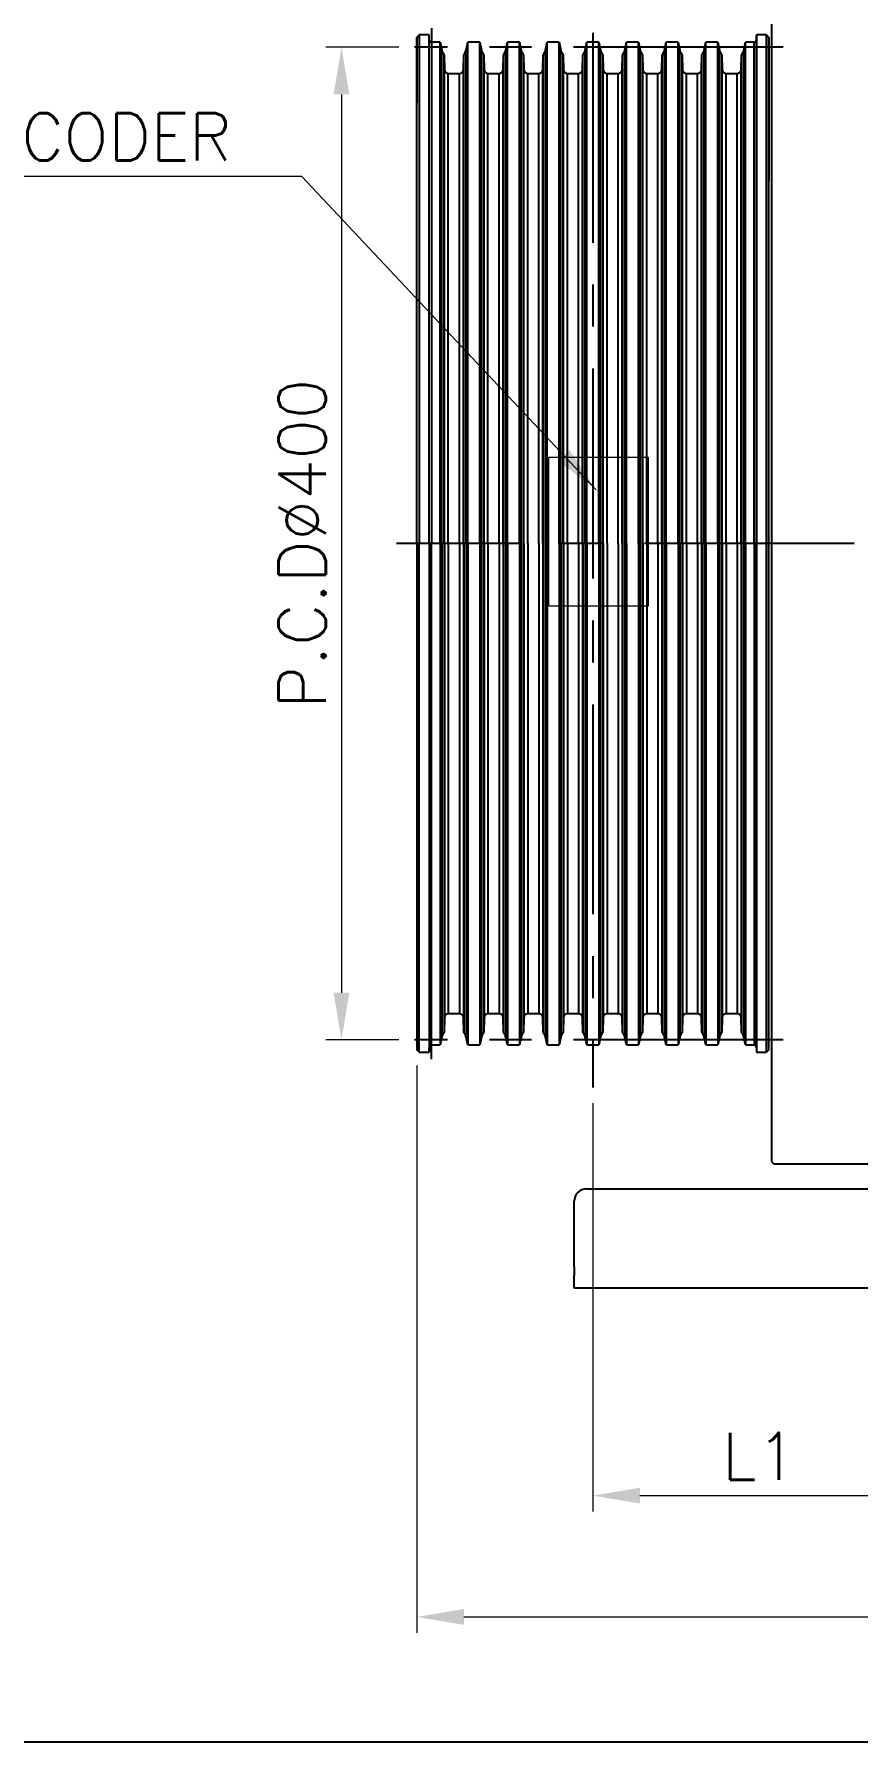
# Model space of a CAD drawing. Extents: x 4154 to 4364, y 2392 to 2546.
# Drawn here: x 4241 to 4267.2, y 2392.4 to 2446.7 of the extents above; entities that cross this region are included whole.
import ezdxf

# ---------------------------------------------------------------- set-up
doc = ezdxf.new("R2010")
doc.units = 0
doc.header["$LTSCALE"] = 1.5
doc.header["$MEASUREMENT"] = 0
doc.header["$PDSIZE"] = -1
for name, pattern in [('CENTER', [10.16, 6.35, -1.27, 1.27, -1.27]), ('CENTER2', [6.5, 5, -0.5, 0.5, -0.5]), ('PHANTOM', [7.5, 5, -0.5, 0.5, -0.5, 0.5, -0.5])]:
    doc.linetypes.add(name, pattern=pattern)
doc.layers.get('0').update_dxf_attribs({"color": 2})
for name, color, linetype in [('1', 7, 'Continuous'), ('D', 2, 'Continuous'), ('SL', 7, 'Continuous')]:
    doc.layers.add(name, color=color, linetype=linetype)
doc.styles.add('KWHS', font='ROMANS', dxfattribs={"bigfont": 'GHS'})
doc.styles.get("Standard").update_dxf_attribs({"font": 'romans.shx', "width": 0.9})
doc.dimstyles.get("Standard").update_dxf_attribs({"dimtxt": 0.18, "dimasz": 0.18, "dimexe": 0.18, "dimexo": 0.0625, "dimgap": 0.09, "dimtad": 0, "dimtih": 1, "dimtoh": 1, "dimdec": 4, "dimzin": 0, "dimdsep": 46, "dimtxsty": 'Standard', "dimcen": 0.09, "dimadec": 0, "dimazin": 0, "dimtfac": 1, "dimtdec": 4, "dimtofl": 0, "dimtmove": 0, "dimatfit": 0, "dimfxl": 1, "dimtolj": 1, "dimtzin": 0, "dimarcsym": 0})

# ---------------------------------------------------------------- blocks, each defined once
blk = doc.blocks.new('*D65')
at = {"layer": '1', "color": 1, "linetype": 'Continuous', "lineweight": 0}
for p, q in [((4252.642, 2446.248), (4250.318, 2446.248)), ((4250.818, 2444.748), (4250.818, 2416.211)), ((4252.642, 2414.711), (4250.318, 2414.711))]:
    blk.add_line(p, q, dxfattribs=at)
at = {"layer": '1', "color": 1, "linetype": 'Continuous'}
for points in [[(4250.568, 2444.748), (4251.068, 2444.748), (4250.818, 2446.248)], [(4250.568, 2416.211), (4251.068, 2416.211), (4250.818, 2414.711)]]:
    blk.add_solid(points, dxfattribs=at)
at = {"layer": 'Defpoints', "color": 0, "linetype": 'Continuous'}
for p in [(4253.142, 2446.248), (4250.818, 2414.711), (4253.142, 2414.711)]:
    blk.add_point(p, dxfattribs=at)
at = {"layer": '1', "color": 1, "linetype": 'Continuous', "insert": (4249.568, 2430.48), "char_height": 1.5, "attachment_point": 5, "rotation": 90, "style": 'KWHS'}
blk.add_mtext('\\A1;P.C.D%%C400', dxfattribs=at)
blk = doc.blocks.new('*D66')
at = {"layer": '1', "color": 1, "linetype": 'Continuous', "lineweight": 0}
for p, q in [((4258.808, 2412.701), (4258.808, 2399.731)), ((4269.412, 2405.239), (4269.412, 2399.731)), ((4260.308, 2400.231), (4267.912, 2400.231))]:
    blk.add_line(p, q, dxfattribs=at)
at = {"layer": '1', "color": 1, "linetype": 'Continuous'}
for points in [[(4260.308, 2400.481), (4260.308, 2399.981), (4258.808, 2400.231)], [(4267.912, 2400.481), (4267.912, 2399.981), (4269.412, 2400.231)]]:
    blk.add_solid(points, dxfattribs=at)
at = {"layer": 'Defpoints', "color": 0, "linetype": 'Continuous'}
for p in [(4258.808, 2413.201), (4269.412, 2405.739), (4269.412, 2400.231)]:
    blk.add_point(p, dxfattribs=at)
at = {"layer": '1', "color": 1, "linetype": 'Continuous', "insert": (4264.11, 2401.481), "char_height": 1.5, "attachment_point": 5, "style": 'KWHS'}
blk.add_mtext('\\A1;L1', dxfattribs=at)
blk = doc.blocks.new('*D67')
at = {"layer": '1', "color": 1, "linetype": 'Continuous', "lineweight": 0}
for p, q in [((4253.211, 2413.896), (4253.211, 2395.877)), ((4287.546, 2406.327), (4287.546, 2395.877)), ((4254.711, 2396.377), (4286.046, 2396.377))]:
    blk.add_line(p, q, dxfattribs=at)
at = {"layer": '1', "color": 1, "linetype": 'Continuous'}
for points in [[(4254.711, 2396.627), (4254.711, 2396.127), (4253.211, 2396.377)], [(4286.046, 2396.627), (4286.046, 2396.127), (4287.546, 2396.377)]]:
    blk.add_solid(points, dxfattribs=at)
at = {"layer": 'Defpoints', "color": 0, "linetype": 'Continuous'}
for p in [(4253.211, 2414.396), (4287.546, 2406.827), (4287.546, 2396.377)]:
    blk.add_point(p, dxfattribs=at)
at = {"layer": '1', "color": 1, "linetype": 'Continuous', "insert": (4270.378, 2397.627), "char_height": 1.5, "attachment_point": 5, "style": 'KWHS'}
blk.add_mtext('\\A1;L', dxfattribs=at)

msp = doc.modelspace()

# ---------------------------------------------------------------- linework, layer by layer
at = {"color": 7, "linetype": 'Continuous'}
for p, q in [((4264.48482, 2447.4005), (4264.48482, 2444.67098)), ((4253.21051, 2446.56317), (4253.28935, 2446.64201)), ((4253.21051, 2446.56317), (4253.21051, 2444.4862)), ((4253.21051, 2430.47953), (4253.21051, 2446.56317)), ((4253.60471, 2446.64201), (4253.28935, 2446.64201)), ((4253.28935, 2446.64201), (4253.28935, 2430.47953)), ((4253.60471, 2446.48433), (4253.60471, 2446.64201)), ((4253.60471, 2430.47953), (4253.60471, 2446.64201)), ((4253.68355, 2446.85712), (4253.68355, 2430.47953)), ((4253.95215, 2446.40548), (4253.68355, 2446.40548)), ((4253.95215, 2446.40548), (4254.00902, 2446.15913)), ((4253.95215, 2430.47953), (4253.95215, 2446.40548)), ((4254.77723, 2446.15913), (4254.83411, 2446.40548)), ((4255.21361, 2446.40548), (4254.83411, 2446.40548)), ((4254.83411, 2430.47953), (4254.83411, 2446.40548)), ((4255.21361, 2446.40548), (4255.27048, 2446.15913)), ((4255.21361, 2430.47953), (4255.21361, 2446.40548)), ((4256.03869, 2446.15913), (4256.09557, 2446.40548)), ((4256.47507, 2446.40548), (4256.09557, 2446.40548)), ((4256.09557, 2430.47953), (4256.09557, 2446.40548)), ((4256.47507, 2446.40548), (4256.53195, 2446.15913)), ((4256.47507, 2430.47953), (4256.47507, 2446.40548)), ((4257.30015, 2446.15913), (4257.35703, 2446.40548)), ((4257.73653, 2446.40548), (4257.35703, 2446.40548)), ((4257.35703, 2430.47953), (4257.35703, 2446.40548)), ((4257.73653, 2446.40548), (4257.79341, 2446.15913)), ((4257.73653, 2430.47953), (4257.73653, 2446.40548)), ((4258.56161, 2446.15913), (4258.61849, 2446.40548)), ((4258.99799, 2446.40548), (4258.61849, 2446.40548)), ((4258.61849, 2430.47953), (4258.61849, 2446.40548)), ((4258.99799, 2446.40548), (4259.05487, 2446.15913)), ((4258.99799, 2430.47953), (4258.99799, 2446.40548)), ((4259.82308, 2446.15913), (4259.87995, 2446.40548)), ((4260.25945, 2446.40548), (4259.87995, 2446.40548)), ((4259.87995, 2430.47953), (4259.87995, 2446.40548)), ((4260.25945, 2446.40548), (4260.31633, 2446.15913)), ((4260.25945, 2430.47953), (4260.25945, 2446.40548)), ((4261.08454, 2446.15913), (4261.14141, 2446.40548)), ((4261.52092, 2446.40548), (4261.14141, 2446.40548)), ((4261.14141, 2430.47953), (4261.14141, 2446.40548)), ((4261.52092, 2446.40548), (4261.57779, 2446.15913)), ((4261.52092, 2430.47953), (4261.52092, 2446.40548)), ((4262.346, 2446.15913), (4262.40288, 2446.40548)), ((4262.78238, 2446.40548), (4262.40288, 2446.40548)), ((4262.40288, 2430.47953), (4262.40288, 2446.40548)), ((4262.78238, 2446.40548), (4262.83925, 2446.15913)), ((4262.78238, 2430.47953), (4262.78238, 2446.40548)), ((4263.60746, 2446.15913), (4263.66434, 2446.40548)), ((4263.93293, 2446.40548), (4263.66434, 2446.40548)), ((4263.66434, 2430.47953), (4263.66434, 2446.40548)), ((4263.93293, 2430.47953), (4263.93293, 2446.40548)), ((4264.01177, 2446.64201), (4264.01177, 2446.48433)), ((4264.32714, 2446.64201), (4264.01177, 2446.64201)), ((4264.01177, 2441.62002), (4264.01177, 2446.64201)), ((4264.32714, 2446.64201), (4264.40598, 2446.56317)), ((4264.32714, 2441.95982), (4264.32714, 2446.64201)), ((4264.40598, 2416.28809), (4264.40598, 2446.56317)), ((4264.40598, 2446.56317), (4264.40598, 2442.01899)), ((4254.00902, 2430.47953), (4254.00902, 2446.15913)), ((4254.08038, 2446.00782), (4254.08848, 2445.54391)), ((4254.08038, 2430.47953), (4254.08038, 2446.00782)), ((4254.69777, 2445.54391), (4254.70587, 2446.00782)), ((4254.70587, 2430.47953), (4254.70587, 2446.00782)), ((4254.77723, 2430.47953), (4254.77723, 2446.15913)), ((4255.27048, 2430.47953), (4255.27048, 2446.15913)), ((4255.34184, 2446.00782), (4255.34994, 2445.54391)), ((4255.34184, 2430.47953), (4255.34184, 2446.00782)), ((4255.95923, 2445.54391), (4255.96733, 2446.00782)), ((4255.96733, 2430.47953), (4255.96733, 2446.00782)), ((4256.03869, 2430.47953), (4256.03869, 2446.15913)), ((4256.53195, 2430.47953), (4256.53195, 2446.15913)), ((4256.6033, 2446.00782), (4256.6114, 2445.54391)), ((4256.6033, 2430.47953), (4256.6033, 2446.00782)), ((4257.2207, 2445.54391), (4257.22879, 2446.00782)), ((4257.22879, 2430.47953), (4257.22879, 2446.00782)), ((4257.30015, 2430.47953), (4257.30015, 2446.15913)), ((4257.79341, 2430.47953), (4257.79341, 2446.15913)), ((4257.86477, 2446.00782), (4257.87286, 2445.54391)), ((4257.86477, 2430.47953), (4257.86477, 2446.00782)), ((4258.48216, 2445.54391), (4258.49026, 2446.00782)), ((4258.49026, 2430.47953), (4258.49026, 2446.00782)), ((4258.56161, 2430.47953), (4258.56161, 2446.15913)), ((4259.05487, 2430.47953), (4259.05487, 2446.15913)), ((4259.12623, 2446.00782), (4259.13432, 2445.54391)), ((4259.12623, 2430.47953), (4259.12623, 2446.00782)), ((4259.74362, 2445.54391), (4259.75172, 2446.00782)), ((4259.75172, 2430.47953), (4259.75172, 2446.00782)), ((4259.82308, 2430.47953), (4259.82308, 2446.15913)), ((4260.31633, 2430.47953), (4260.31633, 2446.15913)), ((4260.38769, 2446.00782), (4260.39579, 2445.54391)), ((4260.38769, 2430.47953), (4260.38769, 2446.00782)), ((4261.00508, 2445.54391), (4261.01318, 2446.00782)), ((4261.01318, 2430.47953), (4261.01318, 2446.00782)), ((4261.08454, 2430.47953), (4261.08454, 2446.15913)), ((4261.57779, 2430.47953), (4261.57779, 2446.15913)), ((4261.64915, 2446.00782), (4261.65725, 2445.54391)), ((4261.64915, 2430.47953), (4261.64915, 2446.00782)), ((4262.26654, 2445.54391), (4262.27464, 2446.00782)), ((4262.27464, 2430.47953), (4262.27464, 2446.00782)), ((4262.346, 2430.47953), (4262.346, 2446.15913)), ((4262.83925, 2430.47953), (4262.83925, 2446.15913)), ((4262.91061, 2446.00782), (4262.91871, 2445.54391)), ((4262.91061, 2430.47953), (4262.91061, 2446.00782)), ((4263.528, 2445.54391), (4263.5361, 2446.00782)), ((4263.5361, 2430.47953), (4263.5361, 2446.00782)), ((4263.60746, 2430.47953), (4263.60746, 2446.15913)), ((4254.08848, 2430.47953), (4254.08848, 2445.54391)), ((4254.2146, 2445.41997), (4254.57165, 2445.41997)), ((4254.2146, 2430.47953), (4254.2146, 2445.41997)), ((4254.57165, 2430.47953), (4254.57165, 2445.41997)), ((4254.69777, 2430.47953), (4254.69777, 2445.54391)), ((4255.34994, 2430.47953), (4255.34994, 2445.54391)), ((4255.47607, 2445.41997), (4255.83311, 2445.41997)), ((4255.47607, 2430.47953), (4255.47607, 2445.41997)), ((4255.83311, 2430.47953), (4255.83311, 2445.41997)), ((4255.95923, 2430.47953), (4255.95923, 2445.54391)), ((4256.6114, 2430.47953), (4256.6114, 2445.54391)), ((4256.73753, 2445.41997), (4257.09457, 2445.41997)), ((4256.73753, 2430.47953), (4256.73753, 2445.41997)), ((4257.09457, 2430.47953), (4257.09457, 2445.41997)), ((4257.2207, 2430.47953), (4257.2207, 2445.54391)), ((4257.87286, 2430.47953), (4257.87286, 2445.54391)), ((4257.99899, 2445.41997), (4258.35603, 2445.41997)), ((4257.99899, 2430.47953), (4257.99899, 2445.41997)), ((4258.35603, 2430.47953), (4258.35603, 2445.41997)), ((4258.48216, 2430.47953), (4258.48216, 2445.54391)), ((4259.13432, 2430.47953), (4259.13432, 2445.54391)), ((4259.26045, 2445.41997), (4259.61749, 2445.41997)), ((4259.26045, 2430.47953), (4259.26045, 2445.41997)), ((4259.61749, 2430.47953), (4259.61749, 2445.41997)), ((4259.74362, 2430.47953), (4259.74362, 2445.54391)), ((4260.39579, 2430.47953), (4260.39579, 2445.54391)), ((4260.52191, 2445.41997), (4260.87895, 2445.41997)), ((4260.52191, 2430.47953), (4260.52191, 2445.41997)), ((4260.87895, 2430.47953), (4260.87895, 2445.41997)), ((4261.00508, 2430.47953), (4261.00508, 2445.54391)), ((4261.65725, 2430.47953), (4261.65725, 2445.54391)), ((4261.78337, 2445.41997), (4262.14042, 2445.41997)), ((4261.78337, 2430.47953), (4261.78337, 2445.41997)), ((4262.14042, 2430.47953), (4262.14042, 2445.41997)), ((4262.26654, 2430.47953), (4262.26654, 2445.54391)), ((4262.91871, 2430.47953), (4262.91871, 2445.54391)), ((4263.04484, 2445.41997), (4263.40188, 2445.41997)), ((4263.04484, 2430.47953), (4263.04484, 2445.41997)), ((4263.40188, 2430.47953), (4263.40188, 2445.41997)), ((4263.528, 2430.47953), (4263.528, 2445.54391)), ((4253.21051, 2430.47953), (4253.21051, 2444.4862)), ((4264.48482, 2444.67098), (4264.48482, 2410.84804)), ((4253.21051, 2430.47953), (4253.21051, 2416.47286)), ((4253.28935, 2414.31706), (4253.28935, 2430.47953)), ((4253.60471, 2430.47953), (4253.60471, 2414.31706)), ((4253.68355, 2414.10194), (4253.68355, 2430.47953)), ((4253.95215, 2430.47953), (4253.95215, 2414.55358)), ((4254.00902, 2430.47953), (4254.00902, 2414.79994)), ((4254.08038, 2430.47953), (4254.08038, 2414.95124)), ((4254.08848, 2430.47953), (4254.08848, 2415.41515)), ((4254.2146, 2430.47953), (4254.2146, 2415.5391)), ((4254.57165, 2430.47953), (4254.57165, 2415.5391)), ((4254.69777, 2430.47953), (4254.69777, 2415.41515)), ((4254.70587, 2430.47953), (4254.70587, 2414.95124)), ((4254.77723, 2430.47953), (4254.77723, 2414.79994)), ((4254.83411, 2430.47953), (4254.83411, 2414.55358)), ((4255.21361, 2430.47953), (4255.21361, 2414.55358)), ((4255.27048, 2430.47953), (4255.27048, 2414.79994)), ((4255.34184, 2430.47953), (4255.34184, 2414.95124)), ((4255.34994, 2430.47953), (4255.34994, 2415.41515)), ((4255.47607, 2430.47953), (4255.47607, 2415.5391)), ((4255.83311, 2430.47953), (4255.83311, 2415.5391)), ((4255.95923, 2430.47953), (4255.95923, 2415.41515)), ((4255.96733, 2430.47953), (4255.96733, 2414.95124)), ((4256.03869, 2430.47953), (4256.03869, 2414.79994)), ((4256.09557, 2430.47953), (4256.09557, 2414.55358)), ((4256.47507, 2430.47953), (4256.47507, 2414.55358)), ((4256.53195, 2430.47953), (4256.53195, 2414.79994)), ((4256.6033, 2430.47953), (4256.6033, 2414.95124)), ((4256.6114, 2430.47953), (4256.6114, 2415.41515)), ((4256.73753, 2430.47953), (4256.73753, 2415.5391)), ((4257.09457, 2430.47953), (4257.09457, 2415.5391)), ((4257.2207, 2430.47953), (4257.2207, 2415.41515)), ((4257.22879, 2430.47953), (4257.22879, 2414.95124)), ((4257.30015, 2430.47953), (4257.30015, 2414.79994)), ((4257.35703, 2430.47953), (4257.35703, 2414.55358)), ((4257.73653, 2430.47953), (4257.73653, 2414.55358)), ((4257.79341, 2430.47953), (4257.79341, 2414.79994)), ((4257.86477, 2430.47953), (4257.86477, 2414.95124)), ((4257.87286, 2430.47953), (4257.87286, 2415.41515)), ((4257.99899, 2430.47953), (4257.99899, 2415.5391)), ((4258.35603, 2430.47953), (4258.35603, 2415.5391)), ((4258.48216, 2430.47953), (4258.48216, 2415.41515)), ((4258.49026, 2430.47953), (4258.49026, 2414.95124)), ((4258.56161, 2430.47953), (4258.56161, 2414.79994)), ((4258.61849, 2430.47953), (4258.61849, 2414.55358)), ((4258.99799, 2430.47953), (4258.99799, 2414.55358)), ((4259.05487, 2430.47953), (4259.05487, 2414.79994)), ((4259.12623, 2430.47953), (4259.12623, 2414.95124)), ((4259.13432, 2430.47953), (4259.13432, 2415.41515)), ((4259.26045, 2430.47953), (4259.26045, 2415.5391)), ((4259.61749, 2430.47953), (4259.61749, 2415.5391)), ((4259.74362, 2430.47953), (4259.74362, 2415.41515)), ((4259.75172, 2430.47953), (4259.75172, 2414.95124)), ((4259.82308, 2430.47953), (4259.82308, 2414.79994)), ((4259.87995, 2430.47953), (4259.87995, 2414.55358)), ((4260.25945, 2430.47953), (4260.25945, 2414.55358)), ((4260.31633, 2430.47953), (4260.31633, 2414.79994)), ((4260.38769, 2430.47953), (4260.38769, 2414.95124)), ((4260.39579, 2430.47953), (4260.39579, 2415.41515)), ((4260.52191, 2430.47953), (4260.52191, 2415.5391)), ((4260.87895, 2430.47953), (4260.87895, 2415.5391)), ((4261.00508, 2430.47953), (4261.00508, 2415.41515)), ((4261.01318, 2430.47953), (4261.01318, 2414.95124)), ((4261.08454, 2430.47953), (4261.08454, 2414.79994)), ((4261.14141, 2430.47953), (4261.14141, 2414.55358)), ((4261.52092, 2430.47953), (4261.52092, 2414.55358)), ((4261.57779, 2430.47953), (4261.57779, 2414.79994)), ((4261.64915, 2430.47953), (4261.64915, 2414.95124)), ((4261.65725, 2430.47953), (4261.65725, 2415.41515)), ((4261.78337, 2430.47953), (4261.78337, 2415.5391)), ((4262.14042, 2430.47953), (4262.14042, 2415.5391)), ((4262.26654, 2430.47953), (4262.26654, 2415.41515)), ((4262.27464, 2430.47953), (4262.27464, 2414.95124)), ((4262.346, 2430.47953), (4262.346, 2414.79994)), ((4262.40288, 2430.47953), (4262.40288, 2414.55358)), ((4262.78238, 2430.47953), (4262.78238, 2414.55358)), ((4262.83925, 2430.47953), (4262.83925, 2414.79994)), ((4262.91061, 2430.47953), (4262.91061, 2414.95124)), ((4262.91871, 2430.47953), (4262.91871, 2415.41515)), ((4263.04484, 2430.47953), (4263.04484, 2415.5391)), ((4263.40188, 2430.47953), (4263.40188, 2415.5391)), ((4263.528, 2430.47953), (4263.528, 2415.41515)), ((4263.5361, 2430.47953), (4263.5361, 2414.95124)), ((4263.60746, 2430.47953), (4263.60746, 2414.79994)), ((4263.66434, 2430.47953), (4263.66434, 2414.55358)), ((4263.93293, 2430.47953), (4263.93293, 2414.55358)), ((4253.21051, 2416.47286), (4253.21051, 2414.3959)), ((4264.40598, 2414.3959), (4264.40598, 2416.28809)), ((4254.57165, 2415.5391), (4254.2146, 2415.5391)), ((4255.83311, 2415.5391), (4255.47607, 2415.5391)), ((4257.09457, 2415.5391), (4256.73753, 2415.5391)), ((4258.35603, 2415.5391), (4257.99899, 2415.5391)), ((4259.61749, 2415.5391), (4259.26045, 2415.5391)), ((4260.87895, 2415.5391), (4260.52191, 2415.5391)), ((4262.14042, 2415.5391), (4261.78337, 2415.5391)), ((4263.40188, 2415.5391), (4263.04484, 2415.5391)), ((4254.08848, 2415.41515), (4254.08038, 2414.95124)), ((4254.70587, 2414.95124), (4254.69777, 2415.41515)), ((4255.34994, 2415.41515), (4255.34184, 2414.95124)), ((4255.96733, 2414.95124), (4255.95923, 2415.41515)), ((4256.6114, 2415.41515), (4256.6033, 2414.95124)), ((4257.22879, 2414.95124), (4257.2207, 2415.41515)), ((4257.87286, 2415.41515), (4257.86477, 2414.95124)), ((4258.49026, 2414.95124), (4258.48216, 2415.41515)), ((4259.13432, 2415.41515), (4259.12623, 2414.95124)), ((4259.75172, 2414.95124), (4259.74362, 2415.41515)), ((4260.39579, 2415.41515), (4260.38769, 2414.95124)), ((4261.01318, 2414.95124), (4261.00508, 2415.41515)), ((4261.65725, 2415.41515), (4261.64915, 2414.95124)), ((4262.27464, 2414.95124), (4262.26654, 2415.41515)), ((4262.91871, 2415.41515), (4262.91061, 2414.95124)), ((4263.5361, 2414.95124), (4263.528, 2415.41515)), ((4253.28935, 2414.31706), (4253.21051, 2414.3959)), ((4253.60471, 2414.31706), (4253.60471, 2414.47474)), ((4253.68355, 2414.55358), (4253.95215, 2414.55358)), ((4254.00902, 2414.79994), (4253.95215, 2414.55358)), ((4254.83411, 2414.55358), (4254.77723, 2414.79994)), ((4254.83411, 2414.55358), (4255.21361, 2414.55358)), ((4255.27048, 2414.79994), (4255.21361, 2414.55358)), ((4256.09557, 2414.55358), (4256.03869, 2414.79994)), ((4256.09557, 2414.55358), (4256.47507, 2414.55358)), ((4256.53195, 2414.79994), (4256.47507, 2414.55358)), ((4257.35703, 2414.55358), (4257.30015, 2414.79994)), ((4257.35703, 2414.55358), (4257.73653, 2414.55358)), ((4257.79341, 2414.79994), (4257.73653, 2414.55358)), ((4258.61849, 2414.55358), (4258.56161, 2414.79994)), ((4258.61849, 2414.55358), (4258.99799, 2414.55358)), ((4259.05487, 2414.79994), (4258.99799, 2414.55358)), ((4259.87995, 2414.55358), (4259.82308, 2414.79994)), ((4259.87995, 2414.55358), (4260.25945, 2414.55358)), ((4260.31633, 2414.79994), (4260.25945, 2414.55358)), ((4261.14141, 2414.55358), (4261.08454, 2414.79994)), ((4261.14141, 2414.55358), (4261.52092, 2414.55358)), ((4261.57779, 2414.79994), (4261.52092, 2414.55358)), ((4262.40288, 2414.55358), (4262.346, 2414.79994)), ((4262.40288, 2414.55358), (4262.78238, 2414.55358)), ((4262.83925, 2414.79994), (4262.78238, 2414.55358)), ((4263.66434, 2414.55358), (4263.60746, 2414.79994)), ((4263.66434, 2414.55358), (4263.93293, 2414.55358)), ((4264.01177, 2414.47474), (4264.01177, 2414.31706)), ((4264.40598, 2414.3959), (4264.32714, 2414.31706)), ((4253.28935, 2414.31706), (4253.60471, 2414.31706)), ((4264.01177, 2414.31706), (4264.32714, 2414.31706)), ((4264.48482, 2410.84804), (4264.56366, 2410.76919)), ((4264.56366, 2410.76919), (4267.83558, 2410.76919)), ((4258.21693, 2407.49728), (4258.21693, 2409.58657)), ((4258.61114, 2409.98078), (4274.17474, 2409.98078)), ((4258.21693, 2407.49728), (4258.21693, 2407.22133)), ((4258.21693, 2406.82713), (4258.21693, 2407.22133)), ((4287.54591, 2406.82713), (4258.21693, 2406.82713))]:
    msp.add_line(p, q, dxfattribs=at)
for centre, radius, start, end in [((4253.68355, 2446.48433), 0.07884, 180, 270), ((4263.93293, 2446.48433), 0.07884, 270, 0), ((4254.39313, 2446.2478), 0.39421, 193, 217.5), ((4254.39313, 2446.2478), 0.39421, 322.5, 347), ((4255.65459, 2446.2478), 0.39421, 193, 217.5), ((4255.65459, 2446.2478), 0.39421, 322.5, 347), ((4256.91605, 2446.2478), 0.39421, 193, 217.5), ((4256.91605, 2446.2478), 0.39421, 322.5, 347), ((4258.17751, 2446.2478), 0.39421, 193, 217.5), ((4258.17751, 2446.2478), 0.39421, 322.5, 347), ((4259.43897, 2446.2478), 0.39421, 193, 217.5), ((4259.43897, 2446.2478), 0.39421, 322.5, 347), ((4260.70043, 2446.2478), 0.39421, 193, 217.5), ((4260.70043, 2446.2478), 0.39421, 322.5, 347), ((4261.9619, 2446.2478), 0.39421, 193, 217.5), ((4261.9619, 2446.2478), 0.39421, 322.5, 347), ((4263.22336, 2446.2478), 0.39421, 193, 217.5), ((4263.22336, 2446.2478), 0.39421, 322.5, 347), ((4254.2146, 2445.54611), 0.12615, 181, 270), ((4254.57165, 2445.54611), 0.12615, 270, 359), ((4255.47607, 2445.54611), 0.12615, 181, 270), ((4255.83311, 2445.54611), 0.12615, 270, 359), ((4256.73753, 2445.54611), 0.12615, 181, 270), ((4257.09457, 2445.54611), 0.12615, 270, 359), ((4257.99899, 2445.54611), 0.12615, 181, 270), ((4258.35603, 2445.54611), 0.12615, 270, 359), ((4259.26045, 2445.54611), 0.12615, 181, 270), ((4259.61749, 2445.54611), 0.12615, 270, 359), ((4260.52191, 2445.54611), 0.12615, 181, 270), ((4260.87895, 2445.54611), 0.12615, 270, 359), ((4261.78337, 2445.54611), 0.12615, 181, 270), ((4262.14042, 2445.54611), 0.12615, 270, 359), ((4263.04484, 2445.54611), 0.12615, 181, 270), ((4263.40188, 2445.54611), 0.12615, 270, 359), ((4254.2146, 2415.41295), 0.12615, 90, 179), ((4254.57165, 2415.41295), 0.12615, 1, 90), ((4255.47607, 2415.41295), 0.12615, 90, 179), ((4255.83311, 2415.41295), 0.12615, 1, 90), ((4256.73753, 2415.41295), 0.12615, 90, 179), ((4257.09457, 2415.41295), 0.12615, 1, 90), ((4257.99899, 2415.41295), 0.12615, 90, 179), ((4258.35603, 2415.41295), 0.12615, 1, 90), ((4259.26045, 2415.41295), 0.12615, 90, 179), ((4259.61749, 2415.41295), 0.12615, 1, 90), ((4260.52191, 2415.41295), 0.12615, 90, 179), ((4260.87895, 2415.41295), 0.12615, 1, 90), ((4261.78337, 2415.41295), 0.12615, 90, 179), ((4262.14042, 2415.41295), 0.12615, 1, 90), ((4263.04484, 2415.41295), 0.12615, 90, 179), ((4263.40188, 2415.41295), 0.12615, 1, 90), ((4254.39313, 2414.71126), 0.39421, 142.5, 167), ((4254.39313, 2414.71126), 0.39421, 13, 37.5), ((4255.65459, 2414.71126), 0.39421, 142.5, 167), ((4255.65459, 2414.71126), 0.39421, 13, 37.5), ((4256.91605, 2414.71126), 0.39421, 142.5, 167), ((4256.91605, 2414.71126), 0.39421, 13, 37.5), ((4258.17751, 2414.71126), 0.39421, 142.5, 167), ((4258.17751, 2414.71126), 0.39421, 13, 37.5), ((4259.43897, 2414.71126), 0.39421, 142.5, 167), ((4259.43897, 2414.71126), 0.39421, 13, 37.5), ((4260.70043, 2414.71126), 0.39421, 142.5, 167), ((4260.70043, 2414.71126), 0.39421, 13, 37.5), ((4261.9619, 2414.71126), 0.39421, 142.5, 167), ((4261.9619, 2414.71126), 0.39421, 13, 37.5), ((4263.22336, 2414.71126), 0.39421, 142.5, 167), ((4263.22336, 2414.71126), 0.39421, 13, 37.5), ((4253.68355, 2414.47474), 0.07884, 90, 180), ((4263.93293, 2414.47474), 0.07884, 0, 90), ((4258.61114, 2409.58657), 0.39421, 90, 180)]:
    msp.add_arc(centre, radius, start, end, dxfattribs=at)
at = {"layer": '1', "color": 7, "linetype": 'Continuous'}
for p, q in [((4264.01177, 2414.47474), (4264.01177, 2446.64201)), ((4264.01177, 2446.48433), (4264.01177, 2414.31706)), ((4264.32714, 2414.31706), (4264.32714, 2446.64201))]:
    msp.add_line(p, q, dxfattribs=at)
at = {"layer": '1', "color": 7, "linetype": 'PHANTOM', "lineweight": 0}
for p, q in [((4257.41301, 2433.22354), (4260.56666, 2433.22354)), ((4257.41301, 2428.49306), (4257.41301, 2433.22354)), ((4260.56666, 2433.22354), (4260.56666, 2428.49306)), ((4260.56666, 2428.49306), (4257.41301, 2428.49306))]:
    msp.add_line(p, q, dxfattribs=at)
at = {"layer": 'D', "linetype": 'ByBlock'}
msp.add_line((4154.28392, 2392.40909), (4364.28392, 2392.40909), dxfattribs=at)
at = {"layer": 'SL', "color": 1, "linetype": 'CENTER', "ltscale": 0.7}
for p, q in [((4258.80824, 2446.70732), (4258.80824, 2413.20128)), ((4264.8601, 2446.2478), (4253.1423, 2446.2478)), ((4288.45657, 2430.47953), (4252.56527, 2430.47953)), ((4264.8601, 2414.71126), (4253.1423, 2414.71126))]:
    msp.add_line(p, q, dxfattribs=at)

# ---------------------------------------------------------------- texts
at = {"layer": 'SL', "color": 1, "linetype": 'CENTER2', "ltscale": 0.7, "style": 'KWHS'}
msp.add_text('MAIN ENCODER', height=1.5, dxfattribs=at).set_placement((4232.34775, 2442.6557))

# ---------------------------------------------------------------- dimensions: what is measured, and where the dimension line sits
at = {"layer": '1', "color": 7, "linetype": 'Continuous'}
dim = msp.add_linear_dim(base=(4250.81836, 2414.71126), p1=(4253.1423, 2446.2478), p2=(4253.1423, 2414.71126), angle=90, text='P.C.D%%C400', dimstyle='Standard', override={"dimtxt": 1.5, "dimasz": 1.5, "dimexe": 0.5, "dimexo": 0.5, "dimgap": 0.5, "dimtad": 3, "dimtih": 0, "dimtoh": 0, "dimzin": 12, "dimdsep": 0, "dimtxsty": 'KWHS', "dimcen": 0, "dimdle": 10, "dimclrd": 1, "dimclre": 1, "dimclrt": 1, "dimadec": 2, "dimazin": 3, "dimtfac": 0.6, "dimtofl": 1, "dimtmove": 1, "dimatfit": 3, "dimtvp": 1, "dimlwd": 0, "dimlwe": 0}, dxfattribs=at)
dim.commit()
dim.dimension.update_dxf_attribs({"geometry": '*D65', "text_midpoint": (4249.56836, 2430.47953)})
for base, p1, p2, text, picture, middle in [((4287.54591, 2396.37718), (4253.21051, 2414.3959), (4287.54591, 2406.82713), 'L', '*D67', (4270.37821, 2397.62718)), ((4269.4124, 2400.2311), (4258.80824, 2413.20128), (4269.4124, 2405.73881), 'L1', '*D66', (4264.11032, 2401.4811))]:
    dim = msp.add_linear_dim(base=base, p1=p1, p2=p2, text=text, dimstyle='Standard', override={"dimtxt": 1.5, "dimasz": 1.5, "dimexe": 0.5, "dimexo": 0.5, "dimgap": 0.5, "dimtad": 3, "dimtih": 0, "dimtoh": 0, "dimzin": 12, "dimdsep": 0, "dimtxsty": 'KWHS', "dimcen": 0, "dimdle": 10, "dimclrd": 1, "dimclre": 1, "dimclrt": 1, "dimadec": 2, "dimazin": 3, "dimtfac": 0.6, "dimtofl": 1, "dimtmove": 1, "dimatfit": 3, "dimtvp": 1, "dimlwd": 0, "dimlwe": 0}, dxfattribs=at)
    dim.commit()
    dim.dimension.update_dxf_attribs({"geometry": picture, "text_midpoint": middle})

# ---------------------------------------------------------------- leaders
msp.add_leader([(4258.91356, 2432.18827), (4249.56048, 2442.13828), (4232.10255, 2442.13828)], dimstyle='Standard', override={"dimtxt": 1.5, "dimasz": 1.5, "dimexe": 0.5, "dimexo": 0.5, "dimgap": 0.5, "dimtad": 0, "dimtih": 0, "dimtoh": 0, "dimzin": 12, "dimdsep": 0, "dimtxsty": 'KWHS', "dimcen": 0, "dimdle": 10, "dimclrd": 1, "dimclre": 1, "dimclrt": 1, "dimadec": 2, "dimazin": 3, "dimtfac": 0.6, "dimtofl": 1, "dimtmove": 1, "dimatfit": 3, "dimtvp": 1, "dimlwd": 0, "dimlwe": 0}, dxfattribs=at)

doc.saveas('drawing.dxf')
